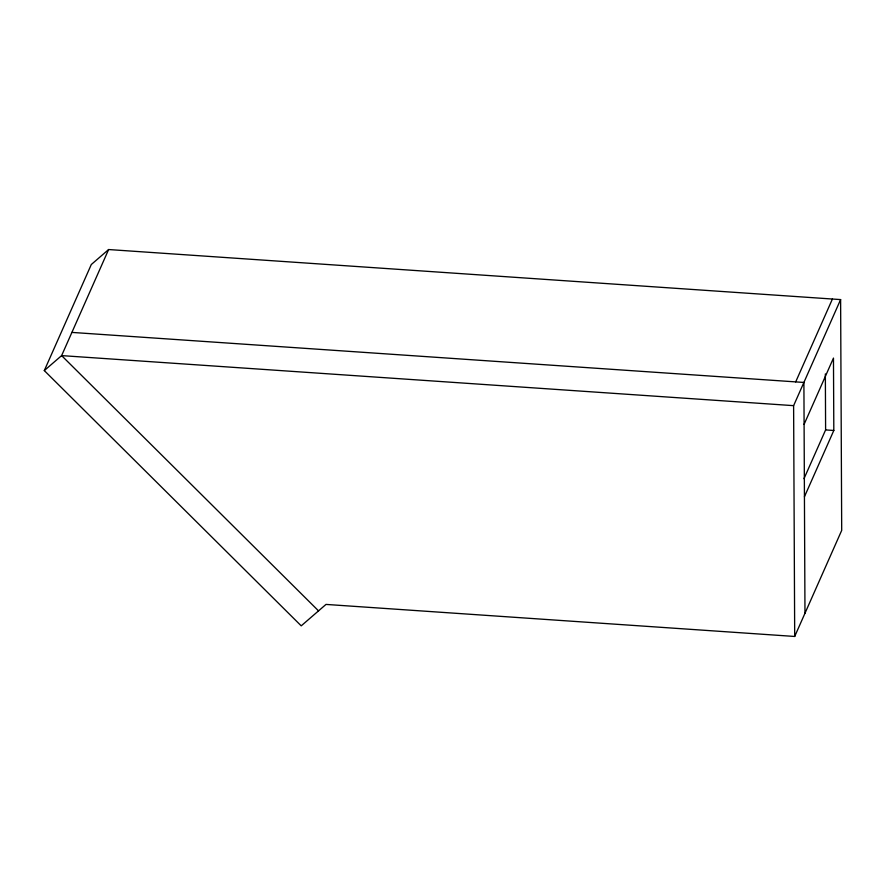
<?xml version="1.0" encoding="UTF-8"?>
<svg xmlns="http://www.w3.org/2000/svg" width="886" height="886" viewBox="0 0 886 886"><rect width="100%" height="100%" fill="white"/><g stroke="black" fill="none" stroke-linecap="round" stroke-linejoin="round"><path stroke-width="1.33" d="M44.3 370.581L91.302 264.515L108.624 249.542L840.615 299.59L841.7 530.393L794.698 636.458L325.993 604.418L301.218 625.848L44.3 370.581L61.621 355.607L108.624 249.542M795.694 381.888L832.419 299.025M794.698 636.458L793.612 405.655L840.615 299.59M804.089 424.372L833.471 358.077L833.815 430.474L804.433 496.769M803.99 478.695L825.608 429.92L825.353 373.914M71.899 332.405L803.901 382.453L804.975 613.256M793.612 405.655L61.621 355.607L318.539 610.875M825.608 429.92L833.815 430.474"/></g></svg>
